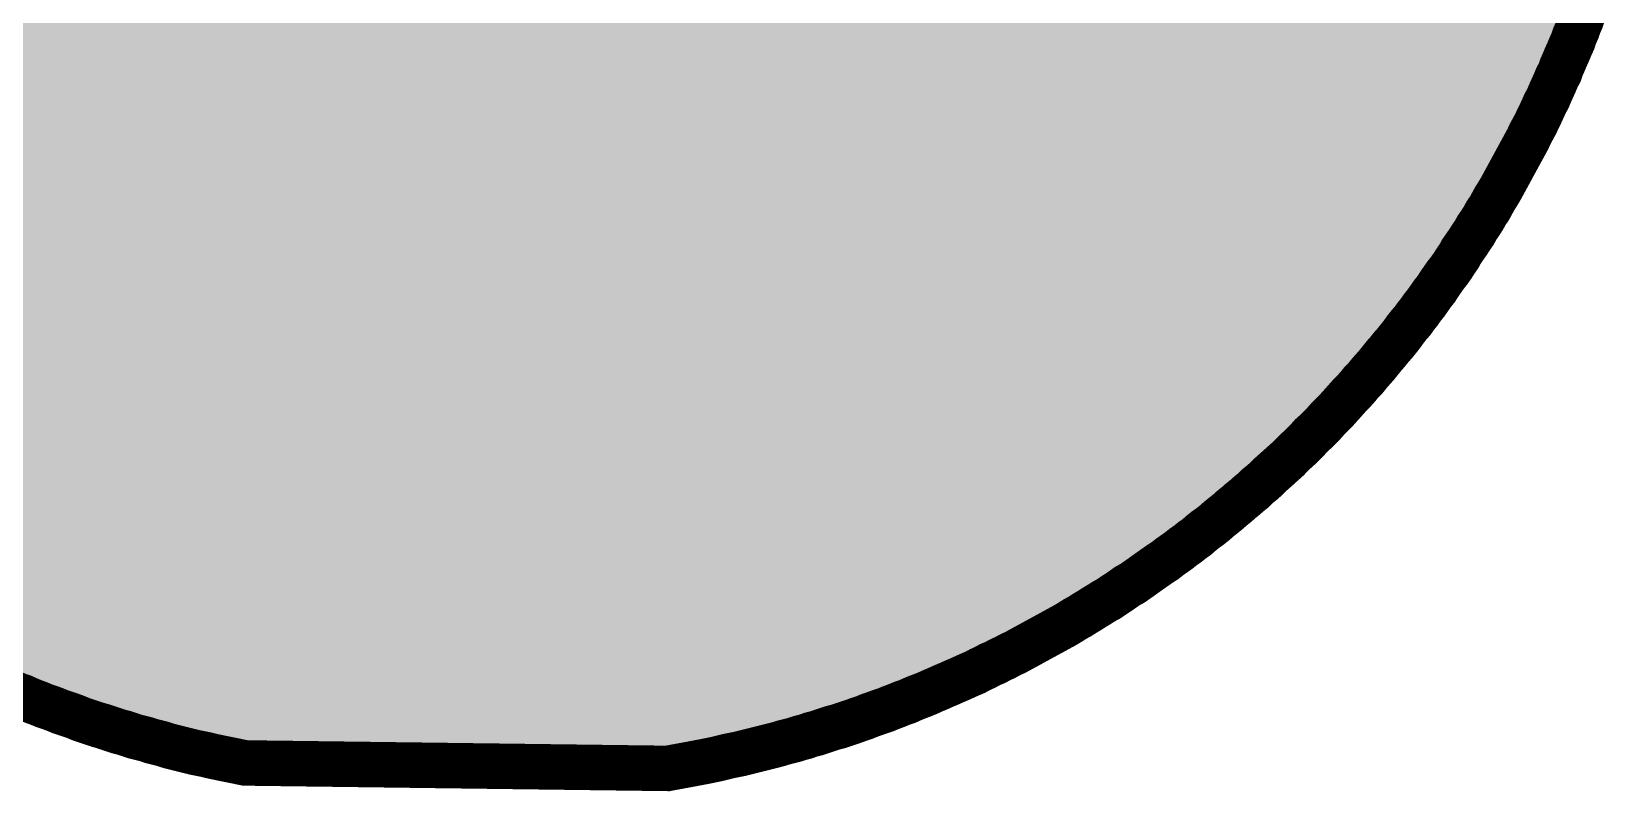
# Model space of a CAD drawing. Header units: millimetres. Extents: x 37412591 to 74834139, y 4258245 to 8527567.
# Drawn here: x 37415079.95 to 37415086.18, y 4260842.43 to 4260845.5 of the extents above; entities that cross this region are included whole.
import ezdxf

# ---------------------------------------------------------------- set-up
doc = ezdxf.new("R2010")
doc.units = ezdxf.units.MM
doc.layers.add('TREE_LAYER', color=7, linetype='Continuous')

# ---------------------------------------------------------------- blocks, each defined once
blk = doc.blocks.new('SUB_BLK_19')
at = {"color": 0, "const_width": 0.01}
blk.add_lwpolyline([(-0.1037, -0.2434), (-0.1025, -0.2439), (-0.1014, -0.2444), (-0.1002, -0.2448), (-0.0991, -0.2453), (-0.0979, -0.2458), (-0.0968, -0.2462), (-0.0956, -0.2467), (-0.0944, -0.2471), (-0.0933, -0.2475), (-0.0921, -0.248), (-0.0909, -0.2484), (-0.0897, -0.2488), (-0.0886, -0.2492), (-0.0874, -0.2497), (-0.0862, -0.2501), (-0.085, -0.2505), (-0.0838, -0.2509), (-0.0827, -0.2512), (-0.0815, -0.2516), (-0.0803, -0.252), (-0.0791, -0.2524), (-0.0779, -0.2527), (-0.0767, -0.2531), (-0.0755, -0.2535), (-0.0743, -0.2538), (-0.0731, -0.2541), (-0.0719, -0.2545), (-0.0707, -0.2548), (-0.0695, -0.2551), (-0.0683, -0.2555), (-0.0671, -0.2558), (-0.0659, -0.2561), (-0.0647, -0.2564), (-0.0635, -0.2567), (-0.0623, -0.257), (-0.061, -0.2573), (-0.0598, -0.2575), (-0.0586, -0.2578), (-0.0574, -0.2581), (-0.0562, -0.2583), (-0.0549, -0.2586), (-0.0537, -0.2588), (-0.0525, -0.2591), (-0.0513, -0.2593), (-0.0501, -0.2596), (-0.0488, -0.2598), (-0.0476, -0.26), (-0.0464, -0.2602), (-0.0451, -0.2604), (-0.0439, -0.2606), (-0.0427, -0.2608), (-0.0414, -0.261), (-0.0402, -0.2612), (-0.039, -0.2614), (-0.0377, -0.2616), (-0.0365, -0.2617), (-0.0353, -0.2619), (-0.034, -0.2621), (-0.0328, -0.2622), (-0.0316, -0.2624), (-0.0303, -0.2625), (-0.0291, -0.2626), (-0.0278, -0.2628), (-0.0266, -0.2629), (-0.0253, -0.263), (-0.0241, -0.2631), (-0.0229, -0.2632), (-0.0216, -0.2633), (-0.0204, -0.2634), (-0.0191, -0.2635), (-0.0179, -0.2636), (-0.0166, -0.2636), (-0.0154, -0.2637), (-0.0142, -0.2638), (-0.0129, -0.2638), (-0.0117, -0.2639), (-0.0104, -0.2639), (-0.0092, -0.264), (-0.0079, -0.264), (-0.0067, -0.264), (-0.0054, -0.264), (-0.0042, -0.2641), (-0.0029, -0.2641), (-0.0017, -0.2641), (-0.0004, -0.2641), (0.0007, -0.2641), (0.002, -0.264), (0.0032, -0.264), (0.0045, -0.264), (0.0057, -0.264), (0.0069, -0.2639), (0.0082, -0.2639), (0.0094, -0.2638), (0.0107, -0.2638), (0.0119, -0.2637), (0.0132, -0.2636), (0.0144, -0.2636), (0.0157, -0.2635), (0.0169, -0.2634), (0.0182, -0.2633), (0.0194, -0.2632), (0.0206, -0.2631), (0.0219, -0.263), (0.0231, -0.2629), (0.0244, -0.2628), (0.0256, -0.2626), (0.0269, -0.2625), (0.0281, -0.2624), (0.0293, -0.2622), (0.0306, -0.2621), (0.0318, -0.2619), (0.033, -0.2618), (0.0343, -0.2616), (0.0355, -0.2614), (0.0367, -0.2612), (0.038, -0.261), (0.0392, -0.2609), (0.0404, -0.2607), (0.0417, -0.2605), (0.0429, -0.2602), (0.0441, -0.26), (0.0454, -0.2598), (0.0466, -0.2596), (0.0478, -0.2593), (0.049, -0.2591), (0.0503, -0.2589), (0.0515, -0.2586), (0.0527, -0.2584), (0.0539, -0.2581), (0.0551, -0.2578), (0.0564, -0.2575), (0.0576, -0.2573), (0.0588, -0.257), (0.06, -0.2567), (0.0612, -0.2564), (0.0624, -0.2561), (0.0636, -0.2558), (0.0648, -0.2555), (0.066, -0.2552), (0.0673, -0.2548), (0.0685, -0.2545), (0.0697, -0.2542), (0.0709, -0.2538), (0.0721, -0.2535), (0.0732, -0.2531), (0.0744, -0.2528), (0.0756, -0.2524), (0.0768, -0.252), (0.078, -0.2516), (0.0792, -0.2513), (0.0804, -0.2509), (0.0816, -0.2505), (0.0828, -0.2501), (0.0839, -0.2497), (0.0851, -0.2493), (0.0863, -0.2488), (0.0875, -0.2484), (0.0886, -0.248), (0.0898, -0.2476), (0.091, -0.2471), (0.0921, -0.2467), (0.0933, -0.2462), (0.0945, -0.2458), (0.0956, -0.2453), (0.0968, -0.2448), (0.0979, -0.2444), (0.0991, -0.2439), (0.1002, -0.2434), (0.1014, -0.2429), (0.1025, -0.2424), (0.1037, -0.2419), (0.1048, -0.2414), (0.106, -0.2409), (0.1071, -0.2404), (0.1082, -0.2399), (0.1094, -0.2394), (0.1105, -0.2388), (0.1116, -0.2383), (0.1127, -0.2377), (0.1139, -0.2372), (0.115, -0.2366), (0.1161, -0.2361), (0.1172, -0.2355), (0.1183, -0.235), (0.1194, -0.2344), (0.1205, -0.2338), (0.1216, -0.2332), (0.1227, -0.2326), (0.1238, -0.232), (0.1249, -0.2314), (0.126, -0.2308), (0.1271, -0.2302), (0.1282, -0.2296), (0.1293, -0.229), (0.1303, -0.2284), (0.1314, -0.2277), (0.1325, -0.2271), (0.1336, -0.2264), (0.1346, -0.2258), (0.1357, -0.2251), (0.1367, -0.2245), (0.1378, -0.2238), (0.1389, -0.2232), (0.1399, -0.2225), (0.141, -0.2218), (0.142, -0.2211), (0.143, -0.2204), (0.1441, -0.2198), (0.1451, -0.2191), (0.1461, -0.2184), (0.1472, -0.2176), (0.1482, -0.2169), (0.1492, -0.2162), (0.1502, -0.2155), (0.1513, -0.2148), (0.1523, -0.214), (0.1533, -0.2133), (0.1543, -0.2126), (0.1553, -0.2118), (0.1563, -0.2111), (0.1573, -0.2103), (0.1583, -0.2096), (0.1592, -0.2088), (0.1602, -0.208), (0.1612, -0.2073), (0.1622, -0.2065), (0.1631, -0.2057), (0.1641, -0.2049), (0.1651, -0.2041), (0.166, -0.2033), (0.167, -0.2025), (0.1679, -0.2017), (0.1689, -0.2009), (0.1698, -0.2001), (0.1708, -0.1993), (0.1717, -0.1984), (0.1727, -0.1976), (0.1736, -0.1968), (0.1745, -0.1959), (0.1754, -0.1951), (0.1763, -0.1943), (0.1773, -0.1934), (0.1782, -0.1926), (0.1791, -0.1917), (0.18, -0.1908), (0.1809, -0.19), (0.1818, -0.1891), (0.1827, -0.1882), (0.1835, -0.1873), (0.1844, -0.1865), (0.1853, -0.1856), (0.1862, -0.1847), (0.187, -0.1838), (0.1879, -0.1829), (0.1888, -0.182), (0.1896, -0.1811), (0.1905, -0.1801), (0.1913, -0.1792), (0.1921, -0.1783), (0.193, -0.1774), (0.1938, -0.1765), (0.1946, -0.1755), (0.1955, -0.1746), (0.1963, -0.1736), (0.1971, -0.1727), (0.1979, -0.1718), (0.1987, -0.1708), (0.1995, -0.1698), (0.2003, -0.1689), (0.2011, -0.1679), (0.2019, -0.167), (0.2027, -0.166), (0.2035, -0.165), (0.2042, -0.164), (0.205, -0.163), (0.2058, -0.1621), (0.2065, -0.1611), (0.2073, -0.1601), (0.208, -0.1591), (0.2088, -0.1581), (0.2095, -0.1571), (0.2102, -0.1561), (0.211, -0.1551), (0.2117, -0.154), (0.2124, -0.153), (0.2131, -0.152), (0.2139, -0.151), (0.2146, -0.15), (0.2153, -0.1489), (0.216, -0.1479), (0.2166, -0.1468), (0.2173, -0.1458), (0.218, -0.1448), (0.2187, -0.1437), (0.2194, -0.1427), (0.22, -0.1416), (0.2207, -0.1406), (0.2214, -0.1395), (0.222, -0.1384), (0.2227, -0.1374), (0.2233, -0.1363), (0.2239, -0.1352), (0.2246, -0.1341), (0.2252, -0.1331), (0.2258, -0.132), (0.2264, -0.1309), (0.227, -0.1298), (0.2276, -0.1287), (0.2282, -0.1276), (0.2288, -0.1265), (0.2294, -0.1254), (0.23, -0.1243), (0.2306, -0.1232), (0.2312, -0.1221), (0.2317, -0.121), (0.2323, -0.1199), (0.2329, -0.1188), (0.2334, -0.1177), (0.234, -0.1165), (0.2345, -0.1154), (0.235, -0.1143), (0.2356, -0.1132), (0.2361, -0.112), (0.2366, -0.1109), (0.2371, -0.1098), (0.2376, -0.1086), (0.2382, -0.1075), (0.2386, -0.1063), (0.2391, -0.1052), (0.2396, -0.104), (0.2401, -0.1029), (0.2406, -0.1017), (0.2411, -0.1006), (0.2415, -0.0994), (0.242, -0.0983), (0.2424, -0.0971), (0.2429, -0.096), (0.2433, -0.0948), (0.2438, -0.0936), (0.2442, -0.0924)], dxfattribs=at)
at = {"color": 0}
for points in [[(-0.1895, -0.1847), (-0.1989, 0.1704), (0.1409, 0.2177)], [(-0.186, -0.1882), (-0.1895, -0.1847), (0.1409, 0.2177)], [(0.142, 0.217), (-0.186, -0.1882), (0.1409, 0.2177)], [(-0.1851, -0.1891), (-0.186, -0.1882), (0.142, 0.217)], [(-0.186, -0.1882), (0.142, 0.217), (0.142, 0.217)], [(-0.1842, -0.19), (-0.1851, -0.1891), (0.142, 0.217)], [(0.144, 0.2157), (-0.1842, -0.19), (0.142, 0.217)], [(-0.1834, -0.1909), (-0.1842, -0.19), (0.144, 0.2157)], [(-0.1842, -0.19), (0.144, 0.2157), (0.144, 0.2157)], [(-0.1824, -0.1917), (-0.1834, -0.1909), (0.144, 0.2157)], [(0.1471, 0.2136), (-0.1824, -0.1917), (0.144, 0.2157)], [(-0.1815, -0.1926), (-0.1824, -0.1917), (0.1471, 0.2136)], [(-0.1824, -0.1917), (0.1471, 0.2136), (0.1471, 0.2136)], [(-0.1806, -0.1934), (-0.1815, -0.1926), (0.1471, 0.2136)], [(0.1492, 0.2121), (-0.1806, -0.1934), (0.1471, 0.2136)], [(-0.1797, -0.1943), (-0.1806, -0.1934), (0.1492, 0.2121)], [(-0.1806, -0.1934), (0.1492, 0.2121), (0.1492, 0.2121)], [(-0.1788, -0.1951), (-0.1797, -0.1943), (0.1492, 0.2121)], [(0.1512, 0.2107), (-0.1788, -0.1951), (0.1492, 0.2121)], [(-0.1779, -0.196), (-0.1788, -0.1951), (0.1512, 0.2107)], [(-0.1788, -0.1951), (0.1512, 0.2107), (0.1512, 0.2107)], [(-0.177, -0.1968), (-0.1779, -0.196), (0.1512, 0.2107)], [(-0.176, -0.1976), (-0.177, -0.1968), (0.1512, 0.2107)], [(0.1532, 0.2092), (-0.176, -0.1976), (0.1512, 0.2107)], [(-0.1751, -0.1985), (-0.176, -0.1976), (0.1532, 0.2092)], [(-0.176, -0.1976), (0.1532, 0.2092), (0.1532, 0.2092)], [(-0.1742, -0.1993), (-0.1751, -0.1985), (0.1532, 0.2092)], [(-0.1732, -0.2001), (-0.1742, -0.1993), (0.1532, 0.2092)], [(0.1552, 0.2077), (-0.1732, -0.2001), (0.1532, 0.2092)], [(-0.1723, -0.2009), (-0.1732, -0.2001), (0.1552, 0.2077)], [(-0.1732, -0.2001), (0.1552, 0.2077), (0.1552, 0.2077)], [(-0.1713, -0.2017), (-0.1723, -0.2009), (0.1552, 0.2077)], [(0.1572, 0.2062), (-0.1713, -0.2017), (0.1552, 0.2077)], [(-0.1704, -0.2025), (-0.1713, -0.2017), (0.1572, 0.2062)], [(-0.1713, -0.2017), (0.1572, 0.2062), (0.1572, 0.2062)], [(-0.1694, -0.2033), (-0.1704, -0.2025), (0.1572, 0.2062)], [(0.1602, 0.2039), (-0.1694, -0.2033), (0.1572, 0.2062)], [(-0.1685, -0.2041), (-0.1694, -0.2033), (0.1602, 0.2039)], [(-0.1694, -0.2033), (0.1602, 0.2039), (0.1602, 0.2039)], [(-0.1675, -0.2049), (-0.1685, -0.2041), (0.1602, 0.2039)], [(0.1621, 0.2024), (-0.1675, -0.2049), (0.1602, 0.2039)], [(-0.1665, -0.2057), (-0.1675, -0.2049), (0.1621, 0.2024)], [(-0.1675, -0.2049), (0.1621, 0.2024), (0.1621, 0.2024)], [(-0.1626, -0.2088), (-0.1665, -0.2057), (0.1621, 0.2024)], [(0.165, 0.2), (-0.1626, -0.2088), (0.1621, 0.2024)], [(-0.1616, -0.2096), (-0.1626, -0.2088), (0.165, 0.2)], [(-0.1626, -0.2088), (0.165, 0.2), (0.165, 0.2)], [(-0.1606, -0.2103), (-0.1616, -0.2096), (0.165, 0.2)], [(0.1679, 0.1976), (-0.1606, -0.2103), (0.165, 0.2)], [(-0.1596, -0.2111), (-0.1606, -0.2103), (0.1679, 0.1976)], [(-0.1606, -0.2103), (0.1679, 0.1976), (0.1679, 0.1976)], [(-0.1586, -0.2118), (-0.1596, -0.2111), (0.1679, 0.1976)], [(0.1707, 0.1952), (-0.1586, -0.2118), (0.1679, 0.1976)], [(-0.1576, -0.2126), (-0.1586, -0.2118), (0.1707, 0.1952)], [(-0.1586, -0.2118), (0.1707, 0.1952), (0.1707, 0.1952)], [(-0.1566, -0.2133), (-0.1576, -0.2126), (0.1707, 0.1952)], [(0.1726, 0.1935), (-0.1566, -0.2133), (0.1707, 0.1952)], [(-0.1556, -0.2141), (-0.1566, -0.2133), (0.1726, 0.1935)], [(-0.1566, -0.2133), (0.1726, 0.1935), (0.1726, 0.1935)], [(-0.1546, -0.2148), (-0.1556, -0.2141), (0.1726, 0.1935)], [(-0.1536, -0.2155), (-0.1546, -0.2148), (0.1726, 0.1935)], [(0.1735, 0.1927), (-0.1536, -0.2155), (0.1726, 0.1935)], [(-0.1526, -0.2162), (-0.1536, -0.2155), (0.1735, 0.1927)], [(-0.1536, -0.2155), (0.1735, 0.1927), (0.1735, 0.1927)], [(0.1452, -0.219), (-0.1526, -0.2162), (0.1735, 0.1927)], [(0.1462, -0.2183), (0.1452, -0.219), (0.1735, 0.1927)], [(0.1503, -0.2154), (0.1462, -0.2183), (0.1735, 0.1927)], [(0.1754, 0.191), (0.1503, -0.2154), (0.1735, 0.1927)], [(0.1513, -0.2147), (0.1503, -0.2154), (0.1754, 0.191)], [(0.1503, -0.2154), (0.1754, 0.191), (0.1754, 0.191)], [(0.1772, 0.1893), (0.1513, -0.2147), (0.1754, 0.191)], [(0.1523, -0.214), (0.1513, -0.2147), (0.1772, 0.1893)], [(0.1513, -0.2147), (0.1772, 0.1893), (0.1772, 0.1893)], [(0.1533, -0.2132), (0.1523, -0.214), (0.1772, 0.1893)], [(0.179, 0.1876), (0.1533, -0.2132), (0.1772, 0.1893)], [(0.1544, -0.2125), (0.1533, -0.2132), (0.179, 0.1876)], [(0.1533, -0.2132), (0.179, 0.1876), (0.179, 0.1876)], [(0.1554, -0.2118), (0.1544, -0.2125), (0.179, 0.1876)], [(0.1563, -0.211), (0.1554, -0.2118), (0.179, 0.1876)], [(0.1817, 0.185), (0.1563, -0.211), (0.179, 0.1876)], [(0.1573, -0.2103), (0.1563, -0.211), (0.1817, 0.185)], [(0.1563, -0.211), (0.1817, 0.185), (0.1817, 0.185)], [(0.1583, -0.2095), (0.1573, -0.2103), (0.1817, 0.185)], [(0.1593, -0.2087), (0.1583, -0.2095), (0.1817, 0.185)], [(0.1826, 0.1841), (0.1593, -0.2087), (0.1817, 0.185)], [(0.1632, -0.2056), (0.1593, -0.2087), (0.1826, 0.1841)], [(0.1593, -0.2087), (0.1826, 0.1841), (0.1826, 0.1841)], [(0.1642, -0.2048), (0.1632, -0.2056), (0.1826, 0.1841)], [(0.1652, -0.204), (0.1642, -0.2048), (0.1826, 0.1841)], [(0.1844, 0.1824), (0.1652, -0.204), (0.1826, 0.1841)], [(0.1661, -0.2033), (0.1652, -0.204), (0.1844, 0.1824)], [(0.1652, -0.204), (0.1844, 0.1824), (0.1844, 0.1824)], [(0.1671, -0.2025), (0.1661, -0.2033), (0.1844, 0.1824)], [(0.168, -0.2016), (0.1671, -0.2025), (0.1844, 0.1824)], [(0.1861, 0.1806), (0.168, -0.2016), (0.1844, 0.1824)], [(0.169, -0.2008), (0.168, -0.2016), (0.1861, 0.1806)], [(0.168, -0.2016), (0.1861, 0.1806), (0.1861, 0.1806)], [(0.1699, -0.2), (0.169, -0.2008), (0.1861, 0.1806)], [(0.187, 0.1797), (0.1699, -0.2), (0.1861, 0.1806)], [(0.1709, -0.1992), (0.1699, -0.2), (0.187, 0.1797)], [(0.1699, -0.2), (0.187, 0.1797), (0.187, 0.1797)], [(0.1718, -0.1984), (0.1709, -0.1992), (0.187, 0.1797)], [(0.1727, -0.1975), (0.1718, -0.1984), (0.187, 0.1797)], [(0.1887, 0.1779), (0.1727, -0.1975), (0.187, 0.1797)], [(0.1737, -0.1967), (0.1727, -0.1975), (0.1887, 0.1779)], [(0.1727, -0.1975), (0.1887, 0.1779), (0.1887, 0.1779)], [(0.1746, -0.1959), (0.1737, -0.1967), (0.1887, 0.1779)], [(0.1755, -0.195), (0.1746, -0.1959), (0.1887, 0.1779)], [(0.1904, 0.1761), (0.1755, -0.195), (0.1887, 0.1779)], [(0.1764, -0.1942), (0.1755, -0.195), (0.1904, 0.1761)], [(0.1755, -0.195), (0.1904, 0.1761), (0.1904, 0.1761)], [(0.1773, -0.1933), (0.1764, -0.1942), (0.1904, 0.1761)], [(0.1921, 0.1742), (0.1773, -0.1933), (0.1904, 0.1761)], [(0.1782, -0.1925), (0.1773, -0.1933), (0.1921, 0.1742)], [(0.1773, -0.1933), (0.1921, 0.1742), (0.1921, 0.1742)], [(0.1791, -0.1916), (0.1782, -0.1925), (0.1921, 0.1742)], [(0.1929, 0.1733), (0.1791, -0.1916), (0.1921, 0.1742)], [(0.1827, -0.1881), (0.1791, -0.1916), (0.1929, 0.1733)], [(0.1791, -0.1916), (0.1929, 0.1733), (0.1929, 0.1733)], [(0.1954, 0.1705), (0.1827, -0.1881), (0.1929, 0.1733)], [(0.1836, -0.1873), (0.1827, -0.1881), (0.1954, 0.1705)], [(0.1827, -0.1881), (0.1954, 0.1705), (0.1954, 0.1705)], [(0.1845, -0.1864), (0.1836, -0.1873), (0.1954, 0.1705)], [(0.1962, 0.1696), (0.1845, -0.1864), (0.1954, 0.1705)], [(0.1854, -0.1855), (0.1845, -0.1864), (0.1962, 0.1696)], [(0.1845, -0.1864), (0.1962, 0.1696), (0.1962, 0.1696)], [(0.1862, -0.1846), (0.1854, -0.1855), (0.1962, 0.1696)], [(0.1987, 0.1667), (0.1862, -0.1846), (0.1962, 0.1696)], [(0.1871, -0.1837), (0.1862, -0.1846), (0.1987, 0.1667)], [(0.1862, -0.1846), (0.1987, 0.1667), (0.1987, 0.1667)], [(0.188, -0.1828), (0.1871, -0.1837), (0.1987, 0.1667)], [(0.1888, -0.1819), (0.188, -0.1828), (0.1987, 0.1667)], [(0.2003, 0.1648), (0.1888, -0.1819), (0.1987, 0.1667)], [(0.1897, -0.181), (0.1888, -0.1819), (0.2003, 0.1648)], [(0.1888, -0.1819), (0.2003, 0.1648), (0.2003, 0.1648)], [(0.1905, -0.1801), (0.1897, -0.181), (0.2003, 0.1648)], [(0.2026, 0.1619), (0.1905, -0.1801), (0.2003, 0.1648)], [(0.1914, -0.1792), (0.1905, -0.1801), (0.2026, 0.1619)], [(0.1905, -0.1801), (0.2026, 0.1619), (0.2026, 0.1619)], [(0.1922, -0.1782), (0.1914, -0.1792), (0.2026, 0.1619)], [(0.2034, 0.1609), (0.1922, -0.1782), (0.2026, 0.1619)], [(0.193, -0.1773), (0.1922, -0.1782), (0.2034, 0.1609)], [(0.1922, -0.1782), (0.2034, 0.1609), (0.2034, 0.1609)], [(0.2057, 0.158), (0.193, -0.1773), (0.2034, 0.1609)], [(0.1939, -0.1764), (0.193, -0.1773), (0.2057, 0.158)], [(0.193, -0.1773), (0.2057, 0.158), (0.2057, 0.158)], [(0.1947, -0.1755), (0.1939, -0.1764), (0.2057, 0.158)], [(0.1955, -0.1745), (0.1947, -0.1755), (0.2057, 0.158)], [(0.2072, 0.156), (0.1955, -0.1745), (0.2057, 0.158)], [(0.1963, -0.1736), (0.1955, -0.1745), (0.2072, 0.156)], [(0.1955, -0.1745), (0.2072, 0.156), (0.2072, 0.156)], [(0.2087, 0.154), (0.1963, -0.1736), (0.2072, 0.156)], [(0.1972, -0.1726), (0.1963, -0.1736), (0.2087, 0.154)], [(0.1963, -0.1736), (0.2087, 0.154), (0.2087, 0.154)], [(0.198, -0.1717), (0.1972, -0.1726), (0.2087, 0.154)], [(0.1988, -0.1707), (0.198, -0.1717), (0.2087, 0.154)], [(0.2102, 0.152), (0.1988, -0.1707), (0.2087, 0.154)], [(0.1996, -0.1698), (0.1988, -0.1707), (0.2102, 0.152)], [(0.1988, -0.1707), (0.2102, 0.152), (0.2102, 0.152)], [(0.2004, -0.1688), (0.1996, -0.1698), (0.2102, 0.152)], [(0.2012, -0.1678), (0.2004, -0.1688), (0.2102, 0.152)], [(0.2109, 0.151), (0.2012, -0.1678), (0.2102, 0.152)], [(0.202, -0.1669), (0.2012, -0.1678), (0.2109, 0.151)], [(0.2012, -0.1678), (0.2109, 0.151), (0.2109, 0.151)], [(0.2027, -0.1659), (0.202, -0.1669), (0.2109, 0.151)], [(0.2131, 0.1479), (0.2027, -0.1659), (0.2109, 0.151)], [(0.2035, -0.1649), (0.2027, -0.1659), (0.2131, 0.1479)], [(0.2027, -0.1659), (0.2131, 0.1479), (0.2131, 0.1479)], [(0.2159, 0.1438), (0.2035, -0.1649), (0.2131, 0.1479)], [(0.2043, -0.164), (0.2035, -0.1649), (0.2159, 0.1438)], [(0.2035, -0.1649), (0.2159, 0.1438), (0.2159, 0.1438)], [(0.2051, -0.163), (0.2043, -0.164), (0.2159, 0.1438)], [(0.2058, -0.162), (0.2051, -0.163), (0.2159, 0.1438)], [(0.2173, 0.1417), (0.2058, -0.162), (0.2159, 0.1438)], [(0.2066, -0.161), (0.2058, -0.162), (0.2173, 0.1417)], [(0.2058, -0.162), (0.2173, 0.1417), (0.2173, 0.1417)], [(0.2073, -0.16), (0.2066, -0.161), (0.2173, 0.1417)], [(0.218, 0.1407), (0.2073, -0.16), (0.2173, 0.1417)], [(0.2081, -0.159), (0.2073, -0.16), (0.218, 0.1407)], [(0.2073, -0.16), (0.218, 0.1407), (0.218, 0.1407)], [(0.2088, -0.158), (0.2081, -0.159), (0.218, 0.1407)], [(0.2193, 0.1386), (0.2088, -0.158), (0.218, 0.1407)], [(0.2096, -0.157), (0.2088, -0.158), (0.2193, 0.1386)], [(0.2088, -0.158), (0.2193, 0.1386), (0.2193, 0.1386)], [(0.2103, -0.156), (0.2096, -0.157), (0.2193, 0.1386)], [(0.211, -0.155), (0.2103, -0.156), (0.2193, 0.1386)], [(0.22, 0.1375), (0.211, -0.155), (0.2193, 0.1386)], [(0.2118, -0.154), (0.211, -0.155), (0.22, 0.1375)], [(0.211, -0.155), (0.22, 0.1375), (0.22, 0.1375)], [(0.2125, -0.1529), (0.2118, -0.154), (0.22, 0.1375)], [(0.2213, 0.1354), (0.2125, -0.1529), (0.22, 0.1375)], [(0.2132, -0.1519), (0.2125, -0.1529), (0.2213, 0.1354)], [(0.2125, -0.1529), (0.2213, 0.1354), (0.2213, 0.1354)], [(0.2226, 0.1333), (0.2132, -0.1519), (0.2213, 0.1354)], [(0.2139, -0.1509), (0.2132, -0.1519), (0.2226, 0.1333)], [(0.2132, -0.1519), (0.2226, 0.1333), (0.2226, 0.1333)], [(0.2146, -0.1499), (0.2139, -0.1509), (0.2226, 0.1333)], [(0.2153, -0.1488), (0.2146, -0.1499), (0.2226, 0.1333)], [(0.2245, 0.1301), (0.2153, -0.1488), (0.2226, 0.1333)], [(0.216, -0.1478), (0.2153, -0.1488), (0.2245, 0.1301)], [(0.2153, -0.1488), (0.2245, 0.1301), (0.2245, 0.1301)], [(0.2258, 0.1279), (0.216, -0.1478), (0.2245, 0.1301)], [(0.2167, -0.1468), (0.216, -0.1478), (0.2258, 0.1279)], [(0.216, -0.1478), (0.2258, 0.1279), (0.2258, 0.1279)], [(0.2174, -0.1457), (0.2167, -0.1468), (0.2258, 0.1279)], [(0.2264, 0.1268), (0.2174, -0.1457), (0.2258, 0.1279)], [(0.2181, -0.1447), (0.2174, -0.1457), (0.2264, 0.1268)], [(0.2174, -0.1457), (0.2264, 0.1268), (0.2264, 0.1268)], [(0.2187, -0.1436), (0.2181, -0.1447), (0.2264, 0.1268)], [(0.2282, 0.1236), (0.2187, -0.1436), (0.2264, 0.1268)], [(0.2194, -0.1426), (0.2187, -0.1436), (0.2282, 0.1236)], [(0.2187, -0.1436), (0.2282, 0.1236), (0.2282, 0.1236)], [(0.2201, -0.1415), (0.2194, -0.1426), (0.2282, 0.1236)], [(0.2207, -0.1405), (0.2201, -0.1415), (0.2282, 0.1236)], [(0.2288, 0.1225), (0.2207, -0.1405), (0.2282, 0.1236)], [(0.2214, -0.1394), (0.2207, -0.1405), (0.2288, 0.1225)], [(0.2207, -0.1405), (0.2288, 0.1225), (0.2288, 0.1225)], [(0.2311, 0.1181), (0.2214, -0.1394), (0.2288, 0.1225)], [(0.2221, -0.1383), (0.2214, -0.1394), (0.2311, 0.1181)], [(0.2214, -0.1394), (0.2311, 0.1181), (0.2311, 0.1181)], [(0.2227, -0.1373), (0.2221, -0.1383), (0.2311, 0.1181)], [(0.2233, -0.1362), (0.2227, -0.1373), (0.2311, 0.1181)], [(0.2328, 0.1147), (0.2233, -0.1362), (0.2311, 0.1181)], [(0.224, -0.1351), (0.2233, -0.1362), (0.2328, 0.1147)], [(0.2233, -0.1362), (0.2328, 0.1147), (0.2328, 0.1147)], [(0.2246, -0.1341), (0.224, -0.1351), (0.2328, 0.1147)], [(0.2252, -0.133), (0.2246, -0.1341), (0.2328, 0.1147)], [(0.2339, 0.1125), (0.2252, -0.133), (0.2328, 0.1147)], [(0.2259, -0.1319), (0.2252, -0.133), (0.2339, 0.1125)], [(0.2252, -0.133), (0.2339, 0.1125), (0.2339, 0.1125)], [(0.2265, -0.1308), (0.2259, -0.1319), (0.2339, 0.1125)], [(0.235, 0.1102), (0.2265, -0.1308), (0.2339, 0.1125)], [(0.2271, -0.1297), (0.2265, -0.1308), (0.235, 0.1102)], [(0.2265, -0.1308), (0.235, 0.1102), (0.235, 0.1102)], [(0.2277, -0.1286), (0.2271, -0.1297), (0.235, 0.1102)], [(0.2283, -0.1275), (0.2277, -0.1286), (0.235, 0.1102)], [(0.2355, 0.1091), (0.2283, -0.1275), (0.235, 0.1102)], [(0.2289, -0.1264), (0.2283, -0.1275), (0.2355, 0.1091)], [(0.2283, -0.1275), (0.2355, 0.1091), (0.2355, 0.1091)], [(0.2295, -0.1253), (0.2289, -0.1264), (0.2355, 0.1091)], [(0.2366, 0.1068), (0.2295, -0.1253), (0.2355, 0.1091)], [(0.2301, -0.1242), (0.2295, -0.1253), (0.2366, 0.1068)], [(0.2295, -0.1253), (0.2366, 0.1068), (0.2366, 0.1068)], [(0.2306, -0.1231), (0.2301, -0.1242), (0.2366, 0.1068)], [(0.2381, 0.1034), (0.2306, -0.1231), (0.2366, 0.1068)], [(0.2312, -0.122), (0.2306, -0.1231), (0.2381, 0.1034)], [(0.2306, -0.1231), (0.2381, 0.1034), (0.2381, 0.1034)], [(0.2318, -0.1209), (0.2312, -0.122), (0.2381, 0.1034)], [(0.2323, -0.1198), (0.2318, -0.1209), (0.2381, 0.1034)], [(0.2391, 0.1011), (0.2323, -0.1198), (0.2381, 0.1034)], [(0.2345, -0.1153), (0.2323, -0.1198), (0.2391, 0.1011)], [(0.2323, -0.1198), (0.2391, 0.1011), (0.2391, 0.1011)], [(0.2401, 0.0988), (0.2345, -0.1153), (0.2391, 0.1011)], [(0.2351, -0.1142), (0.2345, -0.1153), (0.2401, 0.0988)], [(0.2345, -0.1153), (0.2401, 0.0988), (0.2401, 0.0988)], [(0.2356, -0.1131), (0.2351, -0.1142), (0.2401, 0.0988)], [(0.2361, -0.1119), (0.2356, -0.1131), (0.2401, 0.0988)], [(0.241, 0.0965), (0.2361, -0.1119), (0.2401, 0.0988)], [(0.2367, -0.1108), (0.2361, -0.1119), (0.241, 0.0965)], [(0.2361, -0.1119), (0.241, 0.0965), (0.241, 0.0965)], [(0.2372, -0.1097), (0.2367, -0.1108), (0.241, 0.0965)], [(0.2377, -0.1085), (0.2372, -0.1097), (0.241, 0.0965)], [(0.2424, 0.0931), (0.2377, -0.1085), (0.241, 0.0965)], [(0.2382, -0.1074), (0.2377, -0.1085), (0.2424, 0.0931)], [(0.2377, -0.1085), (0.2424, 0.0931), (0.2424, 0.0931)], [(0.2387, -0.1063), (0.2382, -0.1074), (0.2424, 0.0931)], [(0.2392, -0.1051), (0.2387, -0.1063), (0.2424, 0.0931)], [(0.2433, 0.0907), (0.2392, -0.1051), (0.2424, 0.0931)], [(0.2397, -0.104), (0.2392, -0.1051), (0.2433, 0.0907)], [(0.2392, -0.1051), (0.2433, 0.0907), (0.2433, 0.0907)], [(0.2402, -0.1028), (0.2397, -0.104), (0.2433, 0.0907)], [(0.2406, -0.1017), (0.2402, -0.1028), (0.2433, 0.0907)], [(0.2442, 0.0884), (0.2406, -0.1017), (0.2433, 0.0907)], [(0.2411, -0.1005), (0.2406, -0.1017), (0.2442, 0.0884)], [(0.2406, -0.1017), (0.2442, 0.0884), (0.2442, 0.0884)], [(0.2416, -0.0993), (0.2411, -0.1005), (0.2442, 0.0884)], [(0.242, -0.0982), (0.2416, -0.0993), (0.2442, 0.0884)], [(0.2329, -0.1187), (0.2323, -0.1198), (0.2345, -0.1153)], [(0.2323, -0.1198), (0.2345, -0.1153), (0.2345, -0.1153)], [(0.2335, -0.1176), (0.2329, -0.1187), (0.2345, -0.1153)], [(0.234, -0.1165), (0.2335, -0.1176), (0.2345, -0.1153)], [(0.1818, -0.189), (0.1827, -0.1881), (0.1791, -0.1916)], [(0.1827, -0.1881), (0.1791, -0.1916), (0.1791, -0.1916)], [(0.1809, -0.1899), (0.1818, -0.189), (0.1791, -0.1916)], [(0.18, -0.1908), (0.1809, -0.1899), (0.1791, -0.1916)], [(0.1603, -0.208), (0.1593, -0.2087), (0.1632, -0.2056)], [(0.1593, -0.2087), (0.1632, -0.2056), (0.1632, -0.2056)], [(0.1613, -0.2072), (0.1603, -0.208), (0.1632, -0.2056)], [(0.1623, -0.2064), (0.1613, -0.2072), (0.1632, -0.2056)], [(-0.1516, -0.217), (-0.1526, -0.2162), (0.1452, -0.219)], [(-0.1526, -0.2162), (0.1452, -0.219), (0.1452, -0.219)], [(-0.1505, -0.2177), (-0.1516, -0.217), (0.1452, -0.219)], [(-0.1495, -0.2184), (-0.1505, -0.2177), (0.1431, -0.2204)], [(-0.1505, -0.2177), (0.1431, -0.2204), (0.1431, -0.2204)], [(0.1431, -0.2204), (-0.1505, -0.2177), (0.1452, -0.219)], [(0.1473, -0.2176), (0.1462, -0.2183), (0.1503, -0.2154)], [(0.1462, -0.2183), (0.1503, -0.2154), (0.1503, -0.2154)], [(0.1483, -0.2169), (0.1473, -0.2176), (0.1503, -0.2154)], [(0.1493, -0.2162), (0.1483, -0.2169), (0.1503, -0.2154)], [(-0.1485, -0.2191), (-0.1495, -0.2184), (0.14, -0.2224)], [(-0.1495, -0.2184), (0.14, -0.2224), (0.14, -0.2224)], [(0.14, -0.2224), (-0.1495, -0.2184), (0.1431, -0.2204)], [(-0.1475, -0.2198), (-0.1485, -0.2191), (0.14, -0.2224)], [(-0.1464, -0.2205), (-0.1475, -0.2198), (0.14, -0.2224)], [(-0.1454, -0.2212), (-0.1464, -0.2205), (0.1389, -0.2231)], [(-0.1464, -0.2205), (0.1389, -0.2231), (0.1389, -0.2231)], [(0.1389, -0.2231), (-0.1464, -0.2205), (0.14, -0.2224)], [(-0.1443, -0.2218), (-0.1454, -0.2212), (0.1389, -0.2231)], [(0.141, -0.2218), (0.14, -0.2224), (0.1431, -0.2204)], [(0.1421, -0.2211), (0.141, -0.2218), (0.1431, -0.2204)], [(0.1442, -0.2197), (0.1431, -0.2204), (0.1452, -0.219)], [(-0.1433, -0.2225), (-0.1443, -0.2218), (0.1368, -0.2244)], [(-0.1443, -0.2218), (0.1368, -0.2244), (0.1368, -0.2244)], [(0.1368, -0.2244), (-0.1443, -0.2218), (0.1389, -0.2231)], [(-0.1422, -0.2232), (-0.1433, -0.2225), (0.1368, -0.2244)], [(-0.1412, -0.2238), (-0.1422, -0.2232), (0.1368, -0.2244)], [(-0.1401, -0.2245), (-0.1412, -0.2238), (0.1347, -0.2257)], [(-0.1412, -0.2238), (0.1347, -0.2257), (0.1347, -0.2257)], [(0.1347, -0.2257), (-0.1412, -0.2238), (0.1368, -0.2244)], [(-0.1391, -0.2252), (-0.1401, -0.2245), (0.1326, -0.227)], [(-0.1401, -0.2245), (0.1326, -0.227), (0.1326, -0.227)], [(0.1326, -0.227), (-0.1401, -0.2245), (0.1347, -0.2257)], [(0.1358, -0.2251), (0.1347, -0.2257), (0.1368, -0.2244)], [(0.1379, -0.2238), (0.1368, -0.2244), (0.1389, -0.2231)], [(-0.138, -0.2258), (-0.1391, -0.2252), (0.1326, -0.227)], [(-0.1369, -0.2265), (-0.138, -0.2258), (0.1304, -0.2283)], [(-0.138, -0.2258), (0.1304, -0.2283), (0.1304, -0.2283)], [(0.1304, -0.2283), (-0.138, -0.2258), (0.1326, -0.227)], [(-0.1359, -0.2271), (-0.1369, -0.2265), (0.1304, -0.2283)], [(-0.1348, -0.2277), (-0.1359, -0.2271), (0.1304, -0.2283)], [(-0.1337, -0.2284), (-0.1348, -0.2277), (0.1293, -0.2289)], [(-0.1348, -0.2277), (0.1293, -0.2289), (0.1293, -0.2289)], [(0.1293, -0.2289), (-0.1348, -0.2277), (0.1304, -0.2283)], [(0.1315, -0.2277), (0.1304, -0.2283), (0.1326, -0.227)], [(0.1336, -0.2264), (0.1326, -0.227), (0.1347, -0.2257)], [(-0.1326, -0.229), (-0.1337, -0.2284), (0.1293, -0.2289)], [(0.1261, -0.2308), (-0.1326, -0.229), (0.1293, -0.2289)], [(-0.1315, -0.2296), (-0.1326, -0.229), (0.1261, -0.2308)], [(-0.1326, -0.229), (0.1261, -0.2308), (0.1261, -0.2308)], [(-0.1305, -0.2302), (-0.1315, -0.2296), (0.1228, -0.2326)], [(-0.1315, -0.2296), (0.1228, -0.2326), (0.1228, -0.2326)], [(0.1228, -0.2326), (-0.1315, -0.2296), (0.1261, -0.2308)], [(-0.1294, -0.2308), (-0.1305, -0.2302), (0.1228, -0.2326)], [(-0.1283, -0.2315), (-0.1294, -0.2308), (0.1195, -0.2343)], [(-0.1294, -0.2308), (0.1195, -0.2343), (0.1195, -0.2343)], [(0.1195, -0.2343), (-0.1294, -0.2308), (0.1228, -0.2326)], [(-0.1272, -0.2321), (-0.1283, -0.2315), (0.1195, -0.2343)], [(0.1239, -0.232), (0.1228, -0.2326), (0.1261, -0.2308)], [(0.125, -0.2314), (0.1239, -0.232), (0.1261, -0.2308)], [(0.1272, -0.2302), (0.1261, -0.2308), (0.1293, -0.2289)], [(0.1283, -0.2296), (0.1272, -0.2302), (0.1293, -0.2289)], [(-0.1261, -0.2326), (-0.1272, -0.2321), (0.1195, -0.2343)], [(-0.125, -0.2332), (-0.1261, -0.2326), (0.1184, -0.2349)], [(-0.1261, -0.2326), (0.1184, -0.2349), (0.1184, -0.2349)], [(0.1184, -0.2349), (-0.1261, -0.2326), (0.1195, -0.2343)], [(-0.1239, -0.2338), (-0.125, -0.2332), (0.1184, -0.2349)], [(-0.1228, -0.2344), (-0.1239, -0.2338), (0.1162, -0.236)], [(-0.1239, -0.2338), (0.1162, -0.236), (0.1162, -0.236)], [(0.1162, -0.236), (-0.1239, -0.2338), (0.1184, -0.2349)], [(-0.1217, -0.235), (-0.1228, -0.2344), (0.1162, -0.236)], [(-0.1206, -0.2355), (-0.1217, -0.235), (0.1162, -0.236)], [(0.1173, -0.2355), (0.1162, -0.236), (0.1184, -0.2349)], [(0.1206, -0.2338), (0.1195, -0.2343), (0.1228, -0.2326)], [(0.1217, -0.2332), (0.1206, -0.2338), (0.1228, -0.2326)], [(-0.1195, -0.2361), (-0.1206, -0.2355), (0.1117, -0.2382)], [(-0.1206, -0.2355), (0.1117, -0.2382), (0.1117, -0.2382)], [(0.1117, -0.2382), (-0.1206, -0.2355), (0.1162, -0.236)], [(-0.1183, -0.2367), (-0.1195, -0.2361), (0.1117, -0.2382)], [(-0.1172, -0.2372), (-0.1183, -0.2367), (0.1117, -0.2382)], [(-0.1161, -0.2378), (-0.1172, -0.2372), (0.1094, -0.2393)], [(-0.1172, -0.2372), (0.1094, -0.2393), (0.1094, -0.2393)], [(0.1094, -0.2393), (-0.1172, -0.2372), (0.1117, -0.2382)], [(-0.115, -0.2383), (-0.1161, -0.2378), (0.1094, -0.2393)], [(-0.1138, -0.2388), (-0.115, -0.2383), (0.1094, -0.2393)], [(0.1106, -0.2388), (0.1094, -0.2393), (0.1117, -0.2382)], [(0.1128, -0.2377), (0.1117, -0.2382), (0.1162, -0.236)], [(0.1139, -0.2372), (0.1128, -0.2377), (0.1162, -0.236)], [(0.1151, -0.2366), (0.1139, -0.2372), (0.1162, -0.236)], [(-0.1093, -0.2409), (-0.1138, -0.2388), (0.1083, -0.2398)], [(-0.1138, -0.2388), (0.1083, -0.2398), (0.1083, -0.2398)], [(0.1083, -0.2398), (-0.1138, -0.2388), (0.1094, -0.2393)], [(-0.1082, -0.2414), (-0.1093, -0.2409), (0.1083, -0.2398)], [(0.106, -0.2409), (-0.1082, -0.2414), (0.1083, -0.2398)], [(-0.107, -0.242), (-0.1082, -0.2414), (0.106, -0.2409)], [(-0.1082, -0.2414), (0.106, -0.2409), (0.106, -0.2409)], [(-0.1059, -0.2425), (-0.107, -0.242), (0.106, -0.2409)], [(-0.1048, -0.2429), (-0.1059, -0.2425), (0.106, -0.2409)], [(0.1026, -0.2424), (-0.1048, -0.2429), (0.106, -0.2409)], [(0.1038, -0.2419), (0.1026, -0.2424), (0.106, -0.2409)], [(0.1049, -0.2414), (0.1038, -0.2419), (0.106, -0.2409)], [(0.1072, -0.2404), (0.106, -0.2409), (0.1083, -0.2398)], [(-0.1036, -0.2434), (-0.1048, -0.2429), (0.1026, -0.2424)], [(-0.1048, -0.2429), (0.1026, -0.2424), (0.1026, -0.2424)], [(0.1003, -0.2434), (-0.1036, -0.2434), (0.1026, -0.2424)], [(-0.1025, -0.2439), (-0.1036, -0.2434), (0.1003, -0.2434)], [(-0.1036, -0.2434), (0.1003, -0.2434), (0.1003, -0.2434)], [(-0.1013, -0.2444), (-0.1025, -0.2439), (0.1003, -0.2434)], [(0.098, -0.2443), (-0.1013, -0.2444), (0.1003, -0.2434)], [(-0.1001, -0.2449), (-0.1013, -0.2444), (0.098, -0.2443)], [(-0.1013, -0.2444), (0.098, -0.2443), (0.098, -0.2443)], [(-0.099, -0.2453), (-0.1001, -0.2449), (0.098, -0.2443)], [(0.0946, -0.2457), (-0.099, -0.2453), (0.098, -0.2443)], [(-0.0978, -0.2458), (-0.099, -0.2453), (0.0946, -0.2457)], [(-0.099, -0.2453), (0.0946, -0.2457), (0.0946, -0.2457)], [(0.0957, -0.2453), (0.0946, -0.2457), (0.098, -0.2443)], [(0.0969, -0.2448), (0.0957, -0.2453), (0.098, -0.2443)], [(0.0992, -0.2439), (0.098, -0.2443), (0.1003, -0.2434)], [(0.1015, -0.2429), (0.1003, -0.2434), (0.1026, -0.2424)], [(-0.0967, -0.2462), (-0.0978, -0.2458), (0.0946, -0.2457)], [(0.0922, -0.2466), (-0.0967, -0.2462), (0.0946, -0.2457)], [(-0.0955, -0.2467), (-0.0967, -0.2462), (0.0922, -0.2466)], [(-0.0967, -0.2462), (0.0922, -0.2466), (0.0922, -0.2466)], [(-0.0943, -0.2471), (-0.0955, -0.2467), (0.0922, -0.2466)], [(0.0899, -0.2475), (-0.0943, -0.2471), (0.0922, -0.2466)], [(-0.0932, -0.2476), (-0.0943, -0.2471), (0.0899, -0.2475)], [(-0.0943, -0.2471), (0.0899, -0.2475), (0.0899, -0.2475)], [(-0.092, -0.248), (-0.0932, -0.2476), (0.0899, -0.2475)], [(0.0852, -0.2492), (-0.092, -0.248), (0.0899, -0.2475)], [(-0.0908, -0.2484), (-0.092, -0.248), (0.0852, -0.2492)], [(-0.092, -0.248), (0.0852, -0.2492), (0.0852, -0.2492)], [(-0.0897, -0.2489), (-0.0908, -0.2484), (0.0828, -0.25)], [(-0.0908, -0.2484), (0.0828, -0.25), (0.0828, -0.25)], [(0.0828, -0.25), (-0.0908, -0.2484), (0.0852, -0.2492)], [(-0.0885, -0.2493), (-0.0897, -0.2489), (0.0828, -0.25)], [(0.0864, -0.2488), (0.0852, -0.2492), (0.0899, -0.2475)], [(0.0876, -0.2484), (0.0864, -0.2488), (0.0899, -0.2475)], [(0.0887, -0.248), (0.0876, -0.2484), (0.0899, -0.2475)], [(0.0911, -0.2471), (0.0899, -0.2475), (0.0922, -0.2466)], [(0.0934, -0.2462), (0.0922, -0.2466), (0.0946, -0.2457)], [(-0.0873, -0.2497), (-0.0885, -0.2493), (0.0828, -0.25)], [(-0.0861, -0.2501), (-0.0873, -0.2497), (0.0805, -0.2508)], [(-0.0873, -0.2497), (0.0805, -0.2508), (0.0805, -0.2508)], [(0.0805, -0.2508), (-0.0873, -0.2497), (0.0828, -0.25)], [(-0.0849, -0.2505), (-0.0861, -0.2501), (0.0781, -0.2516)], [(-0.0861, -0.2501), (0.0781, -0.2516), (0.0781, -0.2516)], [(0.0781, -0.2516), (-0.0861, -0.2501), (0.0805, -0.2508)], [(-0.0838, -0.2509), (-0.0826, -0.2513), (-0.0849, -0.2505)], [(-0.0826, -0.2513), (-0.0814, -0.2517), (-0.0849, -0.2505)], [(-0.0814, -0.2517), (-0.0802, -0.252), (-0.0849, -0.2505)], [(-0.0802, -0.252), (-0.0849, -0.2505), (-0.0849, -0.2505)], [(-0.0802, -0.252), (-0.0849, -0.2505), (0.0781, -0.2516)], [(0.0745, -0.2527), (-0.0802, -0.252), (0.0781, -0.2516)], [(-0.079, -0.2524), (-0.0802, -0.252), (0.0745, -0.2527)], [(-0.0802, -0.252), (0.0745, -0.2527), (0.0745, -0.2527)], [(-0.0778, -0.2528), (-0.079, -0.2524), (0.0721, -0.2534)], [(-0.079, -0.2524), (0.0721, -0.2534), (0.0721, -0.2534)], [(0.0721, -0.2534), (-0.079, -0.2524), (0.0745, -0.2527)], [(0.0757, -0.2524), (0.0745, -0.2527), (0.0781, -0.2516)], [(0.0769, -0.252), (0.0757, -0.2524), (0.0781, -0.2516)], [(0.0793, -0.2512), (0.0781, -0.2516), (0.0805, -0.2508)], [(0.0817, -0.2504), (0.0805, -0.2508), (0.0828, -0.25)], [(0.084, -0.2496), (0.0828, -0.25), (0.0852, -0.2492)], [(-0.0766, -0.2531), (-0.0778, -0.2528), (0.0721, -0.2534)], [(-0.0754, -0.2535), (-0.0766, -0.2531), (0.0697, -0.2541)], [(-0.0766, -0.2531), (0.0697, -0.2541), (0.0697, -0.2541)], [(0.0697, -0.2541), (-0.0766, -0.2531), (0.0721, -0.2534)], [(-0.0742, -0.2538), (-0.0754, -0.2535), (0.0697, -0.2541)], [(-0.073, -0.2542), (-0.0742, -0.2538), (0.0661, -0.2551)], [(-0.0742, -0.2538), (0.0661, -0.2551), (0.0661, -0.2551)], [(0.0661, -0.2551), (-0.0742, -0.2538), (0.0697, -0.2541)], [(-0.0718, -0.2545), (-0.073, -0.2542), (0.0661, -0.2551)], [(-0.0706, -0.2548), (-0.0718, -0.2545), (0.0649, -0.2554)], [(-0.0718, -0.2545), (0.0649, -0.2554), (0.0649, -0.2554)], [(0.0649, -0.2554), (-0.0718, -0.2545), (0.0661, -0.2551)], [(-0.0694, -0.2552), (-0.0706, -0.2548), (0.0625, -0.2561)], [(-0.0706, -0.2548), (0.0625, -0.2561), (0.0625, -0.2561)], [(0.0625, -0.2561), (-0.0706, -0.2548), (0.0649, -0.2554)], [(-0.0682, -0.2555), (-0.0694, -0.2552), (0.0625, -0.2561)], [(-0.067, -0.2558), (-0.0682, -0.2555), (0.0577, -0.2572)], [(-0.0682, -0.2555), (0.0577, -0.2572), (0.0577, -0.2572)], [(0.0577, -0.2572), (-0.0682, -0.2555), (0.0625, -0.2561)], [(-0.0658, -0.2561), (-0.067, -0.2558), (0.0577, -0.2572)], [(0.0637, -0.2558), (0.0625, -0.2561), (0.0649, -0.2554)], [(0.0673, -0.2548), (0.0661, -0.2551), (0.0697, -0.2541)], [(0.0685, -0.2545), (0.0673, -0.2548), (0.0697, -0.2541)], [(0.0709, -0.2538), (0.0697, -0.2541), (0.0721, -0.2534)], [(0.0733, -0.2531), (0.0721, -0.2534), (0.0745, -0.2527)], [(-0.0646, -0.2564), (-0.0634, -0.2567), (-0.0658, -0.2561)], [(-0.0634, -0.2567), (-0.0622, -0.257), (-0.0658, -0.2561)], [(-0.0622, -0.257), (-0.0609, -0.2573), (-0.0658, -0.2561)], [(-0.0609, -0.2573), (-0.0658, -0.2561), (-0.0658, -0.2561)], [(-0.0609, -0.2573), (-0.0658, -0.2561), (0.0577, -0.2572)], [(0.0552, -0.2578), (-0.0609, -0.2573), (0.0577, -0.2572)], [(-0.0597, -0.2576), (-0.0609, -0.2573), (0.0552, -0.2578)], [(-0.0609, -0.2573), (0.0552, -0.2578), (0.0552, -0.2578)], [(-0.0585, -0.2578), (-0.0597, -0.2576), (0.0552, -0.2578)], [(-0.0573, -0.2581), (-0.0585, -0.2578), (0.0528, -0.2583)], [(-0.0585, -0.2578), (0.0528, -0.2583), (0.0528, -0.2583)], [(0.0528, -0.2583), (-0.0585, -0.2578), (0.0552, -0.2578)], [(-0.0561, -0.2584), (-0.0573, -0.2581), (0.0504, -0.2588)], [(-0.0573, -0.2581), (0.0504, -0.2588), (0.0504, -0.2588)], [(0.0504, -0.2588), (-0.0573, -0.2581), (0.0528, -0.2583)], [(-0.0549, -0.2586), (-0.0561, -0.2584), (0.0504, -0.2588)], [(-0.0536, -0.2589), (-0.0549, -0.2586), (0.0479, -0.2593)], [(-0.0549, -0.2586), (0.0479, -0.2593), (0.0479, -0.2593)], [(0.0479, -0.2593), (-0.0549, -0.2586), (0.0504, -0.2588)], [(-0.0524, -0.2591), (-0.0536, -0.2589), (0.0479, -0.2593)], [(-0.0512, -0.2594), (-0.0524, -0.2591), (0.0442, -0.26)], [(-0.0524, -0.2591), (0.0442, -0.26), (0.0442, -0.26)], [(0.0442, -0.26), (-0.0524, -0.2591), (0.0479, -0.2593)], [(-0.05, -0.2596), (-0.0512, -0.2594), (0.0442, -0.26)], [(0.0455, -0.2598), (0.0442, -0.26), (0.0479, -0.2593)], [(0.0467, -0.2596), (0.0455, -0.2598), (0.0479, -0.2593)], [(0.0491, -0.2591), (0.0479, -0.2593), (0.0504, -0.2588)], [(0.0516, -0.2586), (0.0504, -0.2588), (0.0528, -0.2583)], [(0.054, -0.2581), (0.0528, -0.2583), (0.0552, -0.2578)], [(0.0565, -0.2575), (0.0552, -0.2578), (0.0577, -0.2572)], [(0.0589, -0.257), (0.0577, -0.2572), (0.0625, -0.2561)], [(0.0601, -0.2567), (0.0589, -0.257), (0.0625, -0.2561)], [(0.0613, -0.2564), (0.0601, -0.2567), (0.0625, -0.2561)], [(-0.0487, -0.2598), (-0.05, -0.2596), (0.0442, -0.26)], [(-0.0475, -0.26), (-0.0487, -0.2598), (0.043, -0.2602)], [(-0.0487, -0.2598), (0.043, -0.2602), (0.043, -0.2602)], [(0.043, -0.2602), (-0.0487, -0.2598), (0.0442, -0.26)], [(-0.0463, -0.2602), (-0.0475, -0.26), (0.043, -0.2602)], [(-0.045, -0.2605), (-0.0463, -0.2602), (0.0405, -0.2606)], [(-0.0463, -0.2602), (0.0405, -0.2606), (0.0405, -0.2606)], [(0.0405, -0.2606), (-0.0463, -0.2602), (0.043, -0.2602)], [(-0.0438, -0.2607), (-0.045, -0.2605), (0.0405, -0.2606)], [(0.0368, -0.2612), (-0.0438, -0.2607), (0.0405, -0.2606)], [(-0.0426, -0.2609), (-0.0438, -0.2607), (0.0368, -0.2612)], [(-0.0438, -0.2607), (0.0368, -0.2612), (0.0368, -0.2612)], [(-0.0413, -0.2611), (-0.0426, -0.2609), (0.0368, -0.2612)], [(-0.0401, -0.2612), (-0.0413, -0.2611), (0.0368, -0.2612)], [(-0.0389, -0.2614), (-0.0401, -0.2612), (0.0331, -0.2617)], [(-0.0401, -0.2612), (0.0331, -0.2617), (0.0331, -0.2617)], [(0.0331, -0.2617), (-0.0401, -0.2612), (0.0368, -0.2612)], [(-0.0376, -0.2616), (-0.0389, -0.2614), (0.0331, -0.2617)], [(-0.0364, -0.2618), (-0.0376, -0.2616), (0.0294, -0.2622)], [(-0.0376, -0.2616), (0.0294, -0.2622), (0.0294, -0.2622)], [(0.0294, -0.2622), (-0.0376, -0.2616), (0.0331, -0.2617)], [(-0.0352, -0.2619), (-0.0364, -0.2618), (0.0294, -0.2622)], [(-0.0339, -0.2621), (-0.0352, -0.2619), (0.0269, -0.2625)], [(-0.0352, -0.2619), (0.0269, -0.2625), (0.0269, -0.2625)], [(0.0269, -0.2625), (-0.0352, -0.2619), (0.0294, -0.2622)], [(-0.0327, -0.2622), (-0.0339, -0.2621), (0.0269, -0.2625)], [(-0.0315, -0.2624), (-0.0327, -0.2622), (0.0257, -0.2626)], [(-0.0327, -0.2622), (0.0257, -0.2626), (0.0257, -0.2626)], [(0.0257, -0.2626), (-0.0327, -0.2622), (0.0269, -0.2625)], [(-0.0302, -0.2625), (-0.0315, -0.2624), (0.0257, -0.2626)], [(-0.029, -0.2626), (0.0207, -0.2631), (-0.0302, -0.2625)], [(0.0207, -0.2631), (0.022, -0.263), (-0.0302, -0.2625)], [(0.022, -0.263), (0.0232, -0.2629), (-0.0302, -0.2625)], [(0.0232, -0.2629), (-0.0302, -0.2625), (-0.0302, -0.2625)], [(0.0232, -0.2629), (-0.0302, -0.2625), (0.0257, -0.2626)], [(-0.0277, -0.2628), (-0.029, -0.2626), (0.0207, -0.2631)], [(-0.029, -0.2626), (0.0207, -0.2631), (0.0207, -0.2631)], [(-0.0265, -0.2629), (-0.0277, -0.2628), (0.0207, -0.2631)], [(0.0245, -0.2628), (0.0232, -0.2629), (0.0257, -0.2626)], [(0.0282, -0.2624), (0.0269, -0.2625), (0.0294, -0.2622)], [(0.0307, -0.2621), (0.0294, -0.2622), (0.0331, -0.2617)], [(0.0319, -0.2619), (0.0307, -0.2621), (0.0331, -0.2617)], [(0.0344, -0.2616), (0.0331, -0.2617), (0.0368, -0.2612)], [(0.0356, -0.2614), (0.0344, -0.2616), (0.0368, -0.2612)], [(0.0381, -0.261), (0.0368, -0.2612), (0.0405, -0.2606)], [(0.0393, -0.2608), (0.0381, -0.261), (0.0405, -0.2606)], [(0.0418, -0.2604), (0.0405, -0.2606), (0.043, -0.2602)], [(-0.0253, -0.263), (-0.0265, -0.2629), (0.0207, -0.2631)], [(-0.024, -0.2631), (-0.0253, -0.263), (0.0207, -0.2631)], [(-0.0228, -0.2632), (-0.024, -0.2631), (0.0195, -0.2632)], [(-0.024, -0.2631), (0.0195, -0.2632), (0.0195, -0.2632)], [(0.0195, -0.2632), (-0.024, -0.2631), (0.0207, -0.2631)], [(-0.0215, -0.2633), (-0.0228, -0.2632), (0.0195, -0.2632)], [(0.017, -0.2634), (-0.0215, -0.2633), (0.0195, -0.2632)], [(-0.0203, -0.2634), (-0.0215, -0.2633), (0.017, -0.2634)], [(-0.0215, -0.2633), (0.017, -0.2634), (0.017, -0.2634)], [(-0.019, -0.2635), (-0.0203, -0.2634), (0.017, -0.2634)], [(0.0133, -0.2636), (-0.019, -0.2635), (0.017, -0.2634)], [(-0.0178, -0.2636), (-0.019, -0.2635), (0.0133, -0.2636)], [(-0.019, -0.2635), (0.0133, -0.2636), (0.0133, -0.2636)], [(-0.0165, -0.2637), (-0.0178, -0.2636), (0.0133, -0.2636)], [(-0.0153, -0.2637), (-0.0165, -0.2637), (0.0133, -0.2636)], [(0.012, -0.2637), (-0.0153, -0.2637), (0.0133, -0.2636)], [(-0.0141, -0.2638), (-0.0153, -0.2637), (0.012, -0.2637)], [(-0.0153, -0.2637), (0.012, -0.2637), (0.012, -0.2637)], [(-0.0128, -0.2638), (-0.0141, -0.2638), (0.012, -0.2637)], [(0.0095, -0.2638), (-0.0128, -0.2638), (0.012, -0.2637)], [(-0.0116, -0.2639), (-0.0128, -0.2638), (0.0095, -0.2638)], [(-0.0128, -0.2638), (0.0095, -0.2638), (0.0095, -0.2638)], [(-0.0103, -0.2639), (-0.0116, -0.2639), (0.0095, -0.2638)], [(0.007, -0.2639), (-0.0103, -0.2639), (0.0095, -0.2638)], [(-0.0091, -0.264), (-0.0103, -0.2639), (0.007, -0.2639)], [(-0.0103, -0.2639), (0.007, -0.2639), (0.007, -0.2639)], [(-0.0078, -0.264), (-0.0091, -0.264), (0.007, -0.2639)], [(-0.0066, -0.264), (-0.0078, -0.264), (0.007, -0.2639)], [(-0.0053, -0.264), (-0.0066, -0.264), (0.007, -0.2639)], [(0.0021, -0.264), (-0.0053, -0.264), (0.007, -0.2639)], [(-0.0041, -0.2641), (-0.0028, -0.2641), (-0.0053, -0.264)], [(-0.0028, -0.2641), (-0.0016, -0.2641), (-0.0053, -0.264)], [(-0.0016, -0.2641), (-0.0003, -0.2641), (-0.0053, -0.264)], [(-0.0003, -0.2641), (0.0008, -0.2641), (-0.0053, -0.264)], [(0.0008, -0.2641), (0.0021, -0.264), (-0.0053, -0.264)], [(0.0021, -0.264), (-0.0053, -0.264), (-0.0053, -0.264)], [(0.0033, -0.264), (0.0021, -0.264), (0.007, -0.2639)], [(0.0046, -0.264), (0.0033, -0.264), (0.007, -0.2639)], [(0.0058, -0.264), (0.0046, -0.264), (0.007, -0.2639)], [(0.0083, -0.2639), (0.007, -0.2639), (0.0095, -0.2638)], [(0.0108, -0.2638), (0.0095, -0.2638), (0.012, -0.2637)], [(0.0145, -0.2636), (0.0133, -0.2636), (0.017, -0.2634)], [(0.0158, -0.2635), (0.0145, -0.2636), (0.017, -0.2634)], [(0.0183, -0.2633), (0.017, -0.2634), (0.0195, -0.2632)]]:
    blk.add_solid(points, dxfattribs=at)

msp = doc.modelspace()

# ---------------------------------------------------------------- block references
at = {"layer": 'TREE_LAYER', "color": 0, "xscale": 17.9901123046875, "yscale": 18.00727844238281, "zscale": 0.0009999999999764}
msp.add_blockref('SUB_BLK_19', (37415081.7173, 4260847.2759, 6205.794), dxfattribs=at)

doc.saveas('drawing.dxf')
